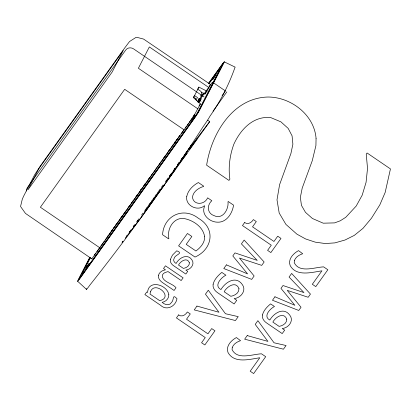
<?xml version="1.0" encoding="UTF-8"?>
<svg xmlns="http://www.w3.org/2000/svg" width="411" height="411" viewBox="0 0 411 411"><rect width="100%" height="100%" fill="white"/><g stroke="black" fill="none" stroke-linecap="round" stroke-linejoin="round"><path stroke-width="0.62" d="M196.258 100.341L196.309 99.046L193.519 97.011M208.855 87.533L210.257 84.748L210.098 84.219L143.578 39.071L137.469 37.483L135.933 37.432L129.511 41.552L124.887 47.712L40.586 165.648L34.581 174.875L23.622 196.196L22.297 199.176L20.55 206.481L25.472 213.417L91.797 258.868L193.381 116.745L200.45 103.88L193.463 97.684L198.898 87.106L206.974 91.191L208.855 87.533L149.337 46.941L138.379 68.262L197.897 108.853M89.726 257.435L77.787 280.662A8.138 0.426 -55.7 0 0 80.695 277.389L193.54 119.514A8.138 0.426 -55.7 0 0 199.356 110.58L224.108 62.426A8.138 0.426 -55.7 0 0 221.195 65.698L208.536 83.412M89.886 257.687L78.861 279.136A6.406 0.334 -55.7 0 0 81.172 276.531L193.751 119.036A6.406 0.334 -55.7 0 0 198.374 111.931L223.034 63.952A6.406 0.334 -55.7 0 0 220.717 66.556L208.418 83.767M90.595 257.502L82.421 273.13A9.587 0.503 -55.7 0 0 85.848 269.267L191.732 121.132A9.587 0.503 -55.7 0 0 198.585 110.605L219.474 69.957A9.587 0.503 -55.7 0 0 216.047 73.821L209.014 83.757M188.957 125.011L189.127 124.682M201.149 92.162L204.919 94.068L206.255 91.463M191.151 145.119L189.995 147.374L183.655 156.242M192.903 116.971L194.382 114.525M198.194 102.591L201.113 98.65L201.318 98.825L198.816 102.832M189.353 122.273L192.312 117.947M185.202 128.114L186.589 126.162M187.282 125.191L188.675 123.238M197.871 88.545L198.898 87.106M193.864 96.528L194.547 95.573L197.059 97.284A3.041 2.8 27.2 0 1 197.938 101.281M195.487 99.632L196.222 98.609M200.46 95.969L201.2 94.931A3.041 2.8 27.2 0 0 200.321 90.939L197.809 89.223M197.897 100.993L199.761 98.383M200.881 96.816L201.626 95.773M197.938 101.306L203.907 92.968M198.02 102.344L212.477 82.113L225.434 90.949L222.079 95.65M204.919 94.068L206.974 91.191M199.083 105.802L200.45 103.88M121.353 217.065L122.468 215.513M136.555 195.8L137.295 194.763M140.634 190.093L141.374 189.055M143.968 185.428L145.083 183.871M174.742 142.37L175.482 141.338M107.774 236.155L108.525 235.113M109.038 234.486L110.153 232.924M111.134 231.455L112.629 229.364M113.128 228.757L114.248 227.196M115.244 225.711L117.962 221.997M119.349 219.962L122.057 216.268M123.454 214.218L125.776 211.069M127.564 208.475L129.866 205.341M131.669 202.726L133.585 200.142M135.82 197.018L137.68 194.413M139.91 191.295L141.374 189.147M143.999 185.567L145.484 183.404M148.094 179.843L149.589 177.66M151.438 175.163L152.928 173.082M155.533 169.44L157.017 167.354M159.622 163.712L161.112 161.631M163.712 157.988L165.268 155.723M167.806 152.265L169.373 149.974M171.896 146.542L173.483 144.23M174.87 142.381L176.73 139.776M176.843 139.529L177.588 138.486M178.965 136.652L179.705 135.615M100.972 245.953L104.332 241.257M105.077 240.214L108.432 235.518M109.177 234.476L112.532 229.785M113.277 228.742L116.632 224.046M117.376 223.003L119.616 219.875M120.361 218.832L123.716 214.136M124.461 213.093L127.816 208.398M128.561 207.355L131.916 202.664M132.661 201.616L151.674 175.019M153.539 172.409L155.774 169.281M157.639 166.676L159.879 163.542M161.739 160.937L163.979 157.809M164.724 156.766L167.703 152.589M168.823 151.027L171.808 146.855M172.923 145.289L175.908 141.117M177.028 139.55L180.008 135.378M181.128 133.816L183.738 130.164M213.021 111.206L226.821 91.9M129.146 232.415L129.891 231.378M133.226 226.708L133.965 225.67M136.565 222.038L137.675 220.481M151.762 200.774L152.507 199.736M155.101 196.104L156.586 194.028M159.18 190.396L160.29 188.839M174.382 169.132L175.122 168.094M177.716 164.462L179.201 162.386M181.426 159.273L182.905 157.202M184.39 155.127L187.729 150.457M188.469 149.419L209.702 121.625L207.683 120.171M122.144 242.295L122.889 241.252M126.244 236.561L126.989 235.518M129.229 232.385L131.094 229.78M133.328 226.651L134.818 224.565M137.428 220.913L138.918 218.827M141.528 215.174L143.023 213.088M145.633 209.44L147.123 207.35M148.988 204.745L150.477 202.659M153.087 199.006L154.577 196.92M157.187 193.268L159.052 190.663M161.287 187.534L163.152 184.924M165.386 181.796L166.881 179.71M169.491 176.057L170.981 173.971M173.591 170.324L175.081 168.233M177.691 164.585L179.181 162.499M180.67 160.413L182.91 157.285M209.702 121.625L141.852 216.551L125.201 238.236M202.001 95.249L203.491 93.169M96.868 251.681L100.227 246.996M197.075 138.805L197.516 138.199L189.497 149.419L189.944 148.808M94.294 255.113L95.763 253.176M167.334 178.985L168.109 177.978M169.661 175.959L187.082 153.267M144.718 210.627L145.494 209.62M147.046 207.601L164.467 184.909M122.103 242.269L122.879 241.262M224.247 61.83L235.015 67.08A9.587 0.503 -55.7 0 1 234.851 67.784A1281.724 496.293 35.6 0 1 210.021 116.092A9.587 0.503 -55.7 0 1 203.168 126.619A2293.221 2110.922 27.2 0 1 90.086 284.823A9.587 0.503 -55.7 0 1 86.659 288.681M204.123 96.991L133.606 48.899A5.754 5.297 27.2 0 0 125.776 49.978L27.496 187.473A5.754 5.297 27.2 0 0 26.628 191.002M198.467 99.554L201.036 101.306M184.19 129.902L124.672 89.31L40.376 207.242L99.894 247.838M77.643 281.258L86.495 289.385M91.632 258.344L91.797 258.868M168.813 294.6C169.127 298.443 165.823 301.808 162.134 302.332C164.739 304.834 169.486 306.19 171.587 302.362C174.274 300.081 172.024 293.264 176.997 298.74C175.651 306.395 166.655 311.142 160.531 305.26L144.883 294.584L146.701 292.041L147.57 292.401C148.525 279.048 167.236 284.823 168.813 294.6M316.064 138.373L315.915 145.592L312.268 160.686L302.208 188.089L300.354 197.398L301.458 205.408L305.491 212.364L312.422 218.493L323.231 223.188L334.564 222.896L340.262 220.794L345.769 217.285L356.198 206.055L362.183 195.204L366.067 182.345L367.526 168.376L366.237 154.182L367.09 152.984L390.45 168.916L385.153 192.497L379.831 204.868L371.446 218.241L362.995 228.352L354.287 235.39L345.024 240.014L334.919 242.88L325.271 243.543L315.268 242.151L305.584 238.935L296.896 234.142L285.922 224.401L279.197 213.032L276.999 199.838L279.598 184.642L290.916 153.514L292.889 144.189L292.072 135.825L288.173 128.391L280.908 121.846L270.669 117.572C253.171 115.83 240.553 129.501 233.859 144.179C229.764 155.343 228.208 167.328 229.872 179.134L228.958 180.419L206.635 165.196C211.424 133.75 232.76 97.674 268.167 97.022C290.957 97.119 314.261 114.808 316.064 138.373M170.354 259.485C169.861 262.115 171.634 264.468 173.745 265.819L185.823 274.055L187.745 271.368L185.864 270.084C190.683 269.724 195.215 264.093 191.814 259.711C187.354 253.166 179.011 257.892 176.124 263.441C174.356 262.537 172.933 260.517 174.084 258.545C174.505 254.661 184.298 253.438 176.74 250.797L172.43 255.154L170.354 259.485M213.124 284.186C212.456 287.762 214.866 290.952 217.732 292.786L234.131 303.97L236.741 300.323L234.183 298.581C240.728 298.088 246.877 290.449 242.259 284.494C235.852 275.329 225.279 282.187 220.959 289.56C213.473 285.83 221.195 277.471 225.901 275.19L221.801 272.395C218.036 275.514 214.357 279.331 213.124 284.186M262.439 314.98C261.812 318.345 264.078 321.345 266.775 323.072L282.208 333.598L284.664 330.161L282.259 328.523C288.419 328.06 294.204 320.868 289.858 315.263C283.831 306.642 273.88 313.095 269.816 320.035C262.768 316.521 270.037 308.656 274.466 306.514L270.602 303.883C267.063 306.817 263.6 310.408 262.439 314.98M204.621 236.623C204.991 242.68 200.491 247.633 195.934 250.993L186.209 244.365L191.855 236.464L187.462 233.469L178.6 245.865L195.014 257.06C212.482 249.395 216.119 228.475 198.415 218.298C183.239 206.337 163.635 215.826 162.561 234.722L168.597 238.842L168.875 238.452C166.645 228.768 173.987 216.345 184.991 218.724C193.817 220.707 203.173 227.129 204.621 236.623M186.753 196.386C185.078 205.526 197.609 211.804 204.349 205.741L204.704 205.983C200.696 214.146 209.266 221.873 217.029 222.171C226.425 222.937 232.405 213.381 233.556 205.14L228.228 201.503L227.997 201.827C228.912 209.322 222.582 219.998 214.013 215.605C207.123 213.366 206.728 205.146 211.824 200.696L207.632 197.84C204.796 204.812 193.843 205.654 192.461 197.465C192.929 191.711 198.421 188.043 203.491 186.445L203.686 186.168L198.359 182.535C192.975 185.484 188.068 190.185 186.753 196.386M158.466 275.452C157.922 278.509 160.269 281.083 162.628 282.655L174.089 290.474L176.021 287.772C172.815 283.364 161.77 281.936 162.309 275.242A6.144 5.656 27.2 0 1 164.955 272.601L167.996 271.563L181.179 280.554L183.111 277.851L165.453 265.809L163.521 268.511L165.479 269.847C162.386 270.325 159.139 272.169 158.466 275.452M232.246 347.5L232.092 349.607C237.255 360.329 252.503 354.19 261.483 353.809L265.706 356.686L253.638 373.568L250.186 371.21L259.798 357.765C249.636 359.255 234.44 363.812 228.064 352.617C225.5 346.268 231.218 340.323 236.407 337.554L240.548 340.678C237.07 341.772 233.566 343.935 232.246 347.5M294.384 260.564L294.23 262.67C299.393 273.392 314.641 267.253 323.621 266.873L327.844 269.75L315.782 286.631L312.324 284.273L321.936 270.828C311.779 272.318 296.583 276.87 290.207 265.681C287.638 259.331 293.356 253.387 298.55 250.618L302.686 253.741C299.208 254.835 295.704 256.998 294.384 260.564M189.389 262.783C189.533 266.025 186.219 267.946 183.398 268.404L178.497 265.059C180.46 261.221 187.139 256.824 189.389 262.783M238.971 288.666C239.161 293.069 234.666 295.679 230.833 296.295L224.18 291.759C226.846 286.544 235.914 280.574 238.971 288.666M286.765 319.193C286.945 323.339 282.717 325.795 279.11 326.375L272.847 322.106C275.355 317.194 283.888 311.579 286.765 319.193M150.554 291.666L149.989 294.05L159.684 300.662C174.434 297.389 154.834 280.117 150.554 291.666M38.937 168.469L27.979 189.79L112.275 71.858L123.233 50.532L38.937 168.469M86.711 266.893L85.863 268.542L89.254 263.333L86.711 266.893M213.484 78.105L212.636 79.755L216.032 74.545L213.484 78.105M192.595 118.753L191.747 120.402L195.138 115.193L192.595 118.753M151.546 202.479L144.143 212.831L152.409 201.349L151.546 202.479M174.161 170.837L166.758 181.189L175.024 169.707L174.161 170.837M178.61 314.908L176.447 317.934L205.253 337.58L201.575 342.733L204.837 344.957L214.963 330.788L211.701 328.564L207.935 333.83L186.512 319.219L190.278 313.953L187.359 311.959C185.561 314.924 181.873 317.431 178.61 314.908M244.632 222.536L242.469 225.562L271.281 245.208L267.597 250.361L270.859 252.585L280.985 238.416L277.723 236.191L273.957 241.463L252.534 226.851L256.3 221.58L253.382 219.592C251.583 222.551 247.9 225.058 244.632 222.536M196.956 306.082L194.223 309.904L235.426 320.559L238.231 316.64L225.439 313.721L208.285 290.233L205.454 294.194L218.95 312.257L196.956 306.082M226.42 264.864L223.779 268.553L251.707 279.382L254.132 275.987L239.459 258.051L261.725 265.367L264.134 261.992L244.149 240.06L241.411 243.882L257.235 260.389L234.969 252.899L232.806 255.925L247.581 273.896L226.42 264.864M247.222 335.587L244.648 339.183L283.431 349.211L286.071 345.523L274.029 342.774L257.882 320.667L255.216 324.397L267.921 341.397L247.222 335.587M274.949 296.788L272.467 300.261L298.751 310.454L301.037 307.258L287.227 290.382L308.178 297.266L310.449 294.091L291.64 273.443L289.067 277.045L303.955 292.581L282.999 285.532L280.965 288.378L294.867 305.291L274.949 296.788"/></g></svg>
